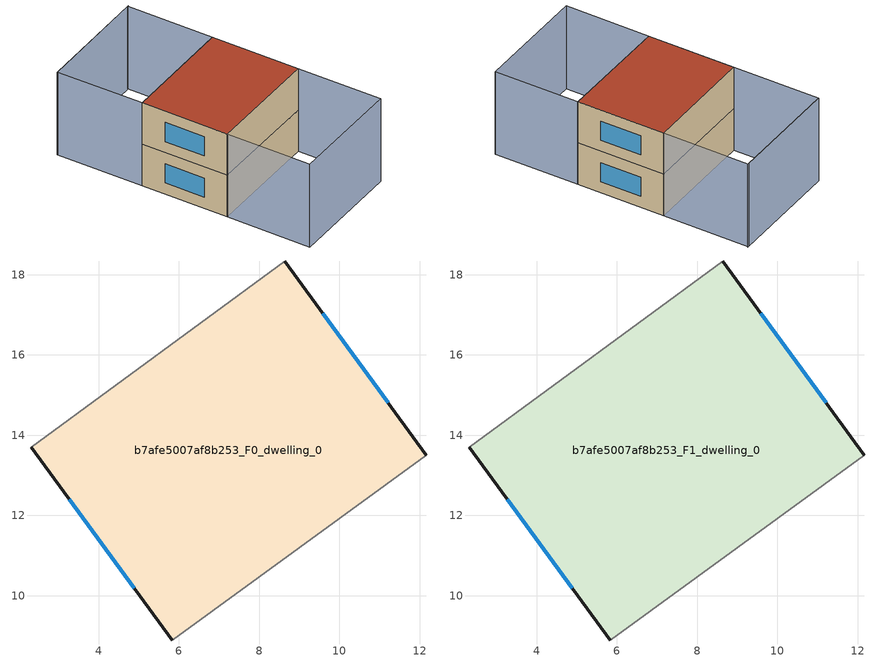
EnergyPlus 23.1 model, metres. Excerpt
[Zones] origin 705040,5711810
b7afe5007af8b253_F0_dwelling_0
 floor ground (EU_floor_Construction): 8.64,18.34 12.16,13.5 5.83,8.89 2.32,13.7 z0
 wall outside (EU_wall_Construction): 12.16,13.5 8.64,18.34 / 2.32,13.7 5.83,8.89 z0:3
 wall adiabatic (EU_wall_Construction): 8.64,18.34 2.32,13.7 / 5.83,8.89 12.16,13.5 z0:3
 window (EU_Window_Construction): 11.22,14.8 9.59,17.04 / 3.27,12.41 4.89,10.18 z0.81:2.19
b7afe5007af8b253_F1_dwelling_0
 floor to b7afe5007af8b253_F0_dwelling_0 (EU_floor_Construction): 8.64,18.34 12.16,13.5 5.83,8.89 2.32,13.7 z3
 wall outside (EU_wall_Construction): 12.16,13.5 8.64,18.34 / 2.32,13.7 5.83,8.89 z3:6
 wall adiabatic (EU_wall_Construction): 8.64,18.34 2.32,13.7 / 5.83,8.89 12.16,13.5 z3:6
 window (EU_Window_Construction): 11.22,14.8 9.59,17.04 / 3.27,12.41 4.89,10.18 z3.81:5.19
 roof outside (EU_roof_Construction): 12.16,13.5 8.64,18.34 2.32,13.7 5.83,8.89 z6
shading: 5.2,23.12 -1.13,18.43 / 5.83,8.89 12.17,13.51 / 12.17,13.51 15.56,8.86 / 15.56,8.86 9.22,4.24 / 9.22,4.24 5.83,8.89 / 8.65,18.35 2.32,13.7 / 2.32,13.7 -1.17,18.45 / -1.17,18.45 5.16,23.1 / 5.16,23.1 8.65,18.35 z0:6
[Building]
EU S2 Campaign: North Axis=0; Terrain=City; Solar Distribution=FullExterior
[Site:Location]
London: Latitude=51.5; Longitude=-0.5; Time Zone=0; Elevation=25
[SizingPeriod:WeatherFileDays]
AnnualSizingPeriod: Begin Month=1; Begin Day of Month=1; End Month=12; End Day of Month=31; Day of Week for Start Day=Monday; Use Weather File Daylight Saving Period=No; Use Weather File Rain and Snow Indicators=No
[MATERIAL]
EU_InternalMass_Material: Roughness=MediumRough; Thickness=0.1; Conductivity=1; Density=1800; Specific Heat=900; Thermal Absorptance=0.9; Solar Absorptance=0.7; Visible Absorptance=0.7
[MATERIAL:NOMASS] Roughness=MediumRough; Thermal Absorptance=0.9; Solar Absorptance=0.7; Visible Absorptance=0.7
Name | Thermal Resistance
EU_wall_NoMass | 0.735294
EU_roof_NoMass | 0.520833
EU_floor_NoMass | 1.81159
[WINDOWMATERIAL:SIMPLEGLAZINGSYSTEM]
EU_Window_SimpleGlazing: UFactor=3.92; Solar Heat Gain Coefficient=0.85; Visible Transmittance=0.85
[CONSTRUCTION]
EU_wall_Construction: EU_wall_NoMass
EU_roof_Construction: EU_roof_NoMass
EU_floor_Construction: EU_floor_NoMass
EU_Window_Construction: EU_Window_SimpleGlazing
EU_InternalMass_Construction: EU_InternalMass_Material
[ZONE] Type=1; Multiplier=1; Ceiling Height=autocalculate; Volume=140.188; Floor Area=autocalculate; Part of Total Floor Area=Yes
b7afe5007af8b253_F0_dwelling_0; b7afe5007af8b253_F1_dwelling_0
[INTERNALMASS] Construction=EU_InternalMass_Construction; Surface Area=46.7294
Name | Zone or ZoneList
b7afe5007af8b253_F0_dwelling_0_EU_InternalMass | b7afe5007af8b253_F0_dwelling_0
b7afe5007af8b253_F1_dwelling_0_EU_InternalMass | b7afe5007af8b253_F1_dwelling_0
[OTHEREQUIPMENT] Fuel Type=Electricity; Design Level Calculation Method=Watts/Area; Power per Zone Floor Area=1; Fraction Latent=0; Fraction Radiant=0; Fraction Lost=0; Carbon Dioxide Generation Rate=0; EndUse Subcategory=EU_Step8_InternalGains
Name | Zone or ZoneList or Space or SpaceList | Schedule
EU_Step8_InternalGain_b7afe5007af8b253_F0_dwelling_0_f000 | b7afe5007af8b253_F0_dwelling_0 | EU_Step8_GainSchedule_b7afe5007af8b253_F0_dwelling_0_f000
EU_Step8_InternalGain_b7afe5007af8b253_F1_dwelling_0_f000 | b7afe5007af8b253_F1_dwelling_0 | EU_Step8_GainSchedule_b7afe5007af8b253_F1_dwelling_0_f000
[ZONEVENTILATION:DESIGNFLOWRATE] Schedule=EU_AlwaysOn; Design Flow Rate Calculation Method=AirChanges/Hour; Air Changes per Hour=0.48; Ventilation Type=Natural; Fan Pressure Rise=0; Fan Total Efficiency=1; Constant Term Coefficient=1; Temperature Term Coefficient=0; Velocity Term Coefficient=0; Velocity Squared Term Coefficient=0; Minimum Indoor Temperature=-100; Maximum Indoor Temperature=100; Delta Temperature=-100; Minimum Outdoor Temperature=-100; Maximum Outdoor Temperature=100; Maximum Wind Speed=40
Name | Zone or ZoneList or Space or SpaceList
EU_ConstantAir_b7afe5007af8b253_F0_dwelling_0 | b7afe5007af8b253_F0_dwelling_0
EU_ConstantAir_b7afe5007af8b253_F1_dwelling_0 | b7afe5007af8b253_F1_dwelling_0
[HVACTEMPLATE:THERMOSTAT] Constant Heating Setpoint=20; Constant Cooling Setpoint=50
EU_HeatOnly_b7afe5007af8b253_F0_dwelling_0; EU_HeatOnly_b7afe5007af8b253_F1_dwelling_0
[HVACTEMPLATE:ZONE:IDEALLOADSAIRSYSTEM] System Availability Schedule=EU_AlwaysOn; Maximum Heating Supply Air Temperature=50; Minimum Cooling Supply Air Temperature=13; Maximum Heating Supply Air Humidity Ratio=0.0156; Minimum Cooling Supply Air Humidity Ratio=0.0077; Heating Limit=NoLimit; Cooling Limit=NoLimit; Heating Availability Schedule=EU_AlwaysOn; Cooling Availability Schedule=EU_CoolingOff; Dehumidification Control Type=ConstantSensibleHeatRatio; Cooling Sensible Heat Ratio=0.7; Dehumidification Setpoint=60; Humidification Control Type=None; Humidification Setpoint=30; Outdoor Air Method=None; Outdoor Air Flow Rate per Person=0.00944; Outdoor Air Flow Rate per Zone Floor Area=0; Outdoor Air Flow Rate per Zone=0; Demand Controlled Ventilation Type=None; Outdoor Air Economizer Type=NoEconomizer; Heat Recovery Type=None; Sensible Heat Recovery Effectiveness=0.7; Latent Heat Recovery Effectiveness=0.65
Name | Template Thermostat
b7afe5007af8b253_F0_dwelling_0 | EU_HeatOnly_b7afe5007af8b253_F0_dwelling_0
b7afe5007af8b253_F1_dwelling_0 | EU_HeatOnly_b7afe5007af8b253_F1_dwelling_0
[SIZING:ZONE] Zone Cooling Design Supply Air Temperature Input Method=SupplyAirTemperature; Zone Cooling Design Supply Air Temperature=13; Zone Heating Design Supply Air Temperature Input Method=SupplyAirTemperature; Zone Heating Design Supply Air Temperature=50; Zone Cooling Design Supply Air Humidity Ratio=0.008; Zone Heating Design Supply Air Humidity Ratio=0.008; Cooling Design Air Flow Method=DesignDay; Cooling Design Air Flow Rate=0; Cooling Minimum Air Flow per Zone Floor Area=0.000762; Cooling Minimum Air Flow=0; Cooling Minimum Air Flow Fraction=0.2; Heating Design Air Flow Method=DesignDay; Heating Design Air Flow Rate=0; Heating Maximum Air Flow per Zone Floor Area=0.002032; Heating Maximum Air Flow=0.141576; Heating Maximum Air Flow Fraction=0.3; Account for Dedicated Outdoor Air System=No; Dedicated Outdoor Air System Control Strategy=NeutralSupplyAir; Dedicated Outdoor Air Low Setpoint Temperature for Design=autosize; Dedicated Outdoor Air High Setpoint Temperature for Design=autosize; Zone Load Sizing Method=Sensible Load Only No Latent Load; Zone Latent Cooling Design Supply Air Humidity Ratio Input Method=HumidityRatioDifference; Zone Cooling Design Supply Air Humidity Ratio Difference=0.005; Zone Latent Heating Design Supply Air Humidity Ratio Input Method=HumidityRatioDifference; Zone Humidification Design Supply Air Humidity Ratio Difference=0.005
b7afe5007af8b253_F0_dwelling_0; b7afe5007af8b253_F1_dwelling_0
[SCHEDULE:CONSTANT]
Name | Hourly Value
EU_AlwaysOn | 1
EU_CoolingOff | 0
[SCHEDULE:FILE] Column Number=1; Rows to Skip at Top=0; Number of Hours of Data=8760; Column Separator=Comma; Interpolate to Timestep=No; Minutes per Item=60; Adjust Schedule for Daylight Savings=Yes
Name | File
EU_Step8_GainSchedule_b7afe5007af8b253_F0_dwelling_0_f000 | ../../schedules/b7afe5007af8b253/b7afe5007af8b253_F0_dwelling_0_f000_gain.csv
EU_Step8_GainSchedule_b7afe5007af8b253_F1_dwelling_0_f000 | ../../schedules/b7afe5007af8b253/b7afe5007af8b253_F1_dwelling_0_f000_gain.csv
